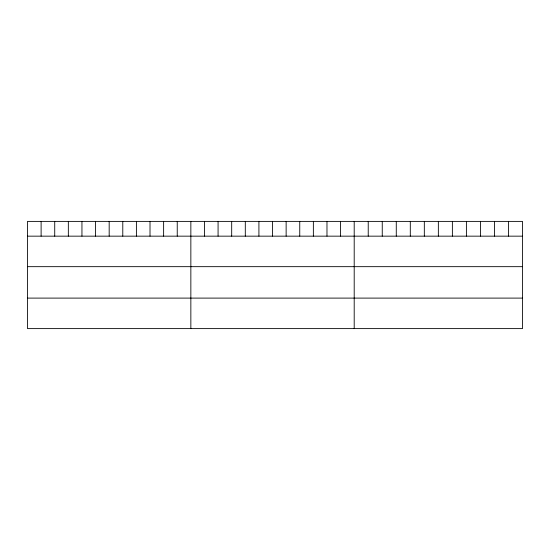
<?xml version="1.0" encoding="UTF-8"?>
<svg xmlns="http://www.w3.org/2000/svg" width="550" height="550" viewBox="0 0 550 550"><rect width="100%" height="100%" fill="white"/><g stroke="black" fill="none" stroke-linecap="round" stroke-linejoin="round"><path stroke-width="0.82" d="M522.5 236.156L522.5 328.611L27.5 328.611L27.5 221.389L522.5 221.389L522.5 236.156L27.5 236.156M27.5 266.668L522.5 266.668M27.5 298.1L522.5 298.1M508.475 221.389L508.475 236.156M494.45 221.389L494.45 236.156M480.425 221.389L480.425 236.156M466.4 221.389L466.4 236.156M452.375 221.389L452.375 236.156M438.35 221.389L438.35 236.156M424.325 221.389L424.325 236.156M410.3 221.389L410.3 236.156M396.275 221.389L396.275 236.156M382.25 221.389L382.25 236.156M368.225 221.389L368.225 236.156M354.2 221.389L354.2 328.611M340.587 221.389L340.587 236.156M326.975 221.389L326.975 236.156M313.363 221.389L313.363 236.156M299.75 221.389L299.75 236.156M286.137 221.389L286.137 236.156M272.525 221.389L272.525 236.156M258.913 221.389L258.913 236.156M245.3 221.389L245.3 236.156M231.688 221.389L231.688 236.156M218.075 221.389L218.075 236.156M204.462 221.389L204.462 236.156M190.85 221.389L190.85 328.611M177.238 221.389L177.238 236.156M163.625 221.389L163.625 236.156M150.012 221.389L150.012 236.156M136.4 221.389L136.4 236.156M122.787 221.389L122.787 236.156M109.175 221.389L109.175 236.156M95.562 221.389L95.562 236.156M81.95 221.389L81.95 236.156M68.338 221.389L68.338 236.156M54.725 221.389L54.725 236.156M41.112 221.389L41.112 236.156"/></g></svg>
